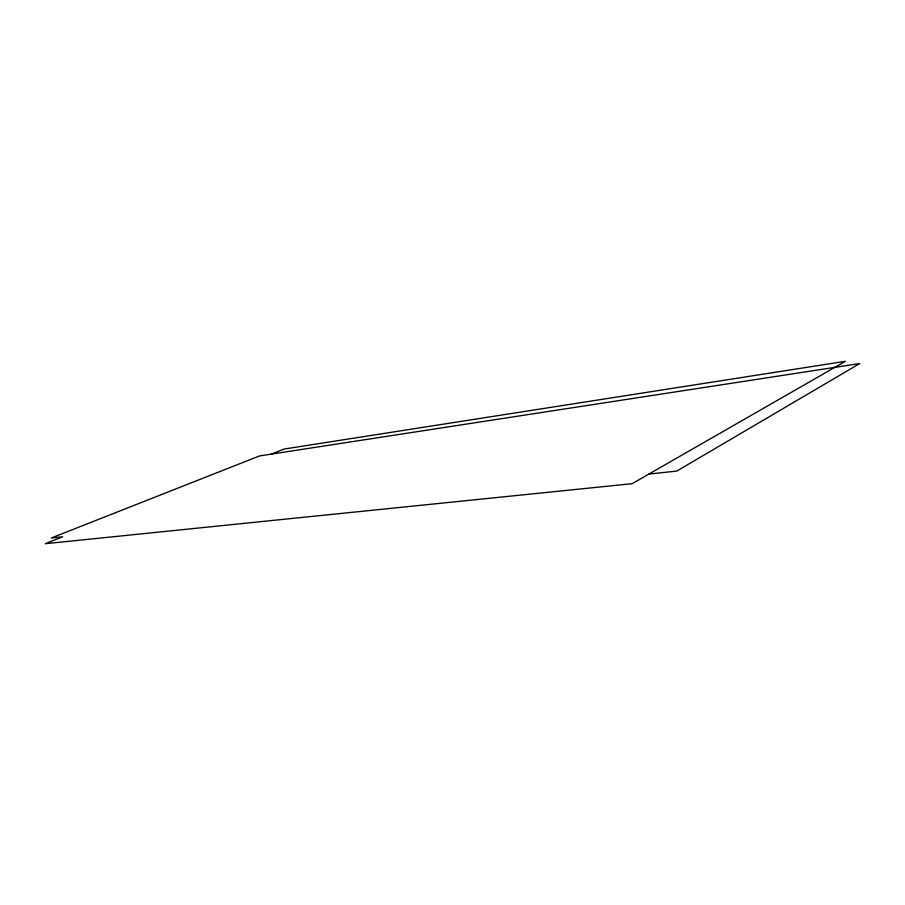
<?xml version="1.0" encoding="UTF-8"?>
<svg xmlns="http://www.w3.org/2000/svg" width="905" height="905" viewBox="0 0 905 905"><rect width="100%" height="100%" fill="white"/><g stroke="black" fill="none" stroke-linecap="round" stroke-linejoin="round"><path stroke-width="1.36" d="M271.274 454.129L284.034 449.072L845.406 361.299L632.12 483.689L45.25 543.701L62.683 536.789L51.302 538.011L259.52 455.939L859.75 363.527L676.793 471.075L648.896 474.062"/></g></svg>
